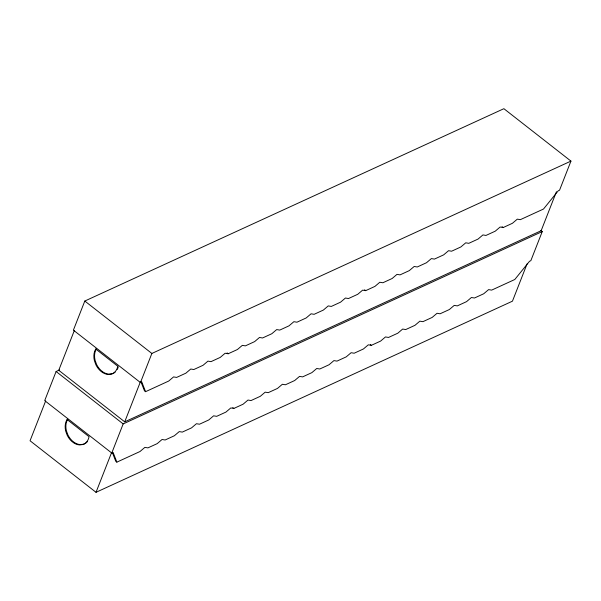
<?xml version="1.0" encoding="UTF-8"?>
<svg xmlns="http://www.w3.org/2000/svg" width="601" height="601" viewBox="0 0 601 601"><rect width="100%" height="100%" fill="white"/><g stroke="black" fill="none" stroke-linecap="round" stroke-linejoin="round"><path stroke-width="0.9" d="M59.514 369.938L56.103 371.508L44.699 400.612L111.763 453.026L113.086 452.418L116.864 462.139L139.995 451.524L144.879 447.377L147.929 447.88L157.184 443.636L162.06 439.489L165.117 439.992L174.373 435.748L179.248 431.601L182.306 432.104L191.554 427.859L196.437 423.713L199.487 424.216L208.742 419.971L213.618 415.824L216.676 416.328L225.931 412.083L230.807 407.936L233.864 408.44L243.112 404.195L247.995 400.048L251.045 400.551L260.301 396.307L265.184 392.16L268.234 392.663L277.489 388.419L282.365 384.272L285.422 384.775L294.678 380.531L299.553 376.384L302.603 376.887L311.859 372.643L316.742 368.496L319.792 368.999L329.048 364.754L333.923 360.608L336.981 361.111L346.236 356.866L351.112 352.719L354.169 353.223L363.417 348.978L368.3 344.831L371.35 345.335L380.606 341.09L385.481 336.943L388.539 337.446L397.794 333.202L402.67 329.055L405.728 329.558L414.975 325.314L419.859 321.167L422.909 321.67L432.164 317.426L437.047 313.279L440.097 313.782L449.353 309.538L454.228 305.391L457.286 305.894L466.541 301.649L471.417 297.503L474.467 298.006L483.722 293.761L488.605 289.614L491.656 290.118L514.794 279.503L529.519 261.285L530.841 260.676L542.252 231.565L540.78 230.416M45.684 400.875L30.05 440.758L96.017 492.309L512.45 301.176L527.062 263.892M84.801 301.041L73.397 330.144L140.461 382.559L141.783 381.951L145.562 391.679L168.693 381.057L173.576 376.91L176.626 377.42L185.882 373.168L190.765 369.022L193.815 369.532L203.07 365.28L207.946 361.133L211.004 361.644L220.259 357.392L225.135 353.245L228.185 353.756L237.44 349.504L242.323 345.357L245.373 345.868L254.629 341.616L259.504 337.469L262.562 337.98L271.817 333.728L276.693 329.581L279.75 330.092L288.998 325.84L293.881 321.693L296.932 322.204L306.187 317.952L311.063 313.805L314.12 314.315L323.376 310.063L328.251 305.917L331.309 306.427L340.557 302.175L345.44 298.028L348.49 298.539L357.745 294.287L362.628 290.14L365.678 290.651L374.934 286.399L379.809 282.252L382.867 282.763L392.122 278.511L396.998 274.364L400.048 274.875L409.304 270.623L414.187 266.476L417.237 266.987L426.492 262.735L431.368 258.588L434.425 259.099L443.681 254.847L448.556 250.7L451.614 251.21L460.862 246.958L465.745 242.812L468.795 243.322L478.05 239.07L482.926 234.923L485.984 235.434L495.239 231.182L500.115 227.035L503.172 227.546L512.42 223.294L517.303 219.147L520.353 219.658L543.492 209.035L558.224 190.817L559.546 190.209L570.95 161.106L503.886 108.691L84.801 301.041L151.865 353.456L570.95 161.106M74.381 330.407L58.748 370.291L124.715 421.842L541.148 230.709L556.443 191.689M96.017 492.309L111.643 452.425M111.763 453.026L123.167 423.915L542.252 231.565M124.715 421.842L140.341 381.958M140.461 382.559L151.865 353.456M95.792 349.053L117.781 366.242A15.213 11.141 65.3 0 1 111.568 374.07L108.248 374.476A15.528 11.374 65.3 0 1 95.92 364.837L94.395 360.645A15.213 11.141 65.3 0 1 95.792 349.053L96.491 348.73A15.213 11.141 65.3 0 0 95.093 360.33L96.618 364.522A15.528 11.374 65.3 0 0 108.946 374.153L112.267 373.747A15.213 11.141 65.3 0 0 115.114 372.139M67.094 419.521L89.083 436.702A15.213 11.141 65.3 0 1 82.87 444.53L79.542 444.935A15.528 11.374 65.3 0 1 67.222 435.304L65.697 431.112A15.213 11.141 65.3 0 1 67.094 419.521L67.793 419.197A15.213 11.141 65.3 0 0 66.395 430.789L67.921 434.981A15.528 11.374 65.3 0 0 80.241 444.612L83.569 444.214A15.213 11.141 65.3 0 0 87.581 441.382M502.068 226.682L503.172 227.546M364.582 289.787L365.678 290.651M370.254 344.478L371.35 345.335M227.088 352.892L228.185 353.756M232.76 407.583L233.864 408.44M145.562 391.679L144.465 390.815L140.995 381.905M56.103 371.508L123.167 423.915M116.864 462.139L115.76 461.283L112.297 452.373M118.269 366.858A15.213 11.141 65.3 0 1 117.248 369.45"/></g></svg>
